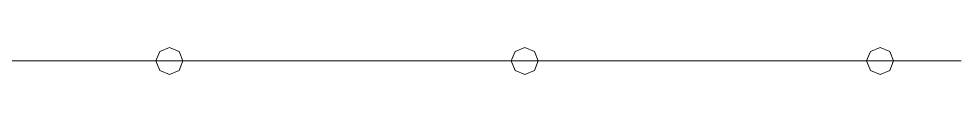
# Model space of a CAD drawing. Header units: millimetres. Extents: x -2246 to 101218, y 0 to 66109.
# Drawn here: x 96050 to 101218, y 16733 to 16881 of the extents above; entities that cross this region are included whole.
import ezdxf

# ---------------------------------------------------------------- set-up
doc = ezdxf.new("R2010")
doc.units = ezdxf.units.MM
doc.layers.add('PDF_형상', color=7, linetype='Continuous')

msp = doc.modelspace()

# ---------------------------------------------------------------- linework, layer by layer
at = {"layer": 'PDF_형상', "lineweight": 5}
for points in [[(96875.6, 16881), (96822.7, 16859.8), (96801.5, 16806.9), (96822.7, 16753.9), (96875.6, 16732.7), (96928.6, 16753.9), (96949.8, 16806.9), (96928.6, 16859.8)], [(96875.6, 16881), (96822.7, 16859.8), (96801.5, 16806.9), (96822.7, 16753.9), (96875.6, 16732.7), (96928.6, 16753.9), (96949.8, 16806.9), (96928.6, 16859.8)], [(98824.6, 16881), (98771.6, 16859.8), (98750.4, 16806.9), (98771.6, 16753.9), (98824.6, 16732.7), (98877.5, 16753.9), (98898.7, 16806.9), (98877.5, 16859.8)], [(100773.5, 16881), (100720.6, 16859.8), (100699.4, 16806.9), (100720.6, 16753.9), (100773.5, 16732.7), (100826.5, 16753.9), (100847.7, 16806.9), (100826.5, 16859.8)]]:
    msp.add_lwpolyline(points, close=True, dxfattribs=at)
msp.add_lwpolyline([(99269.4, 16806.9), (94767.8, 16806.9), (97320.5, 16806.9), (94767.8, 16806.9), (101218.4, 16806.9)], dxfattribs=at)

doc.saveas('drawing.dxf')
